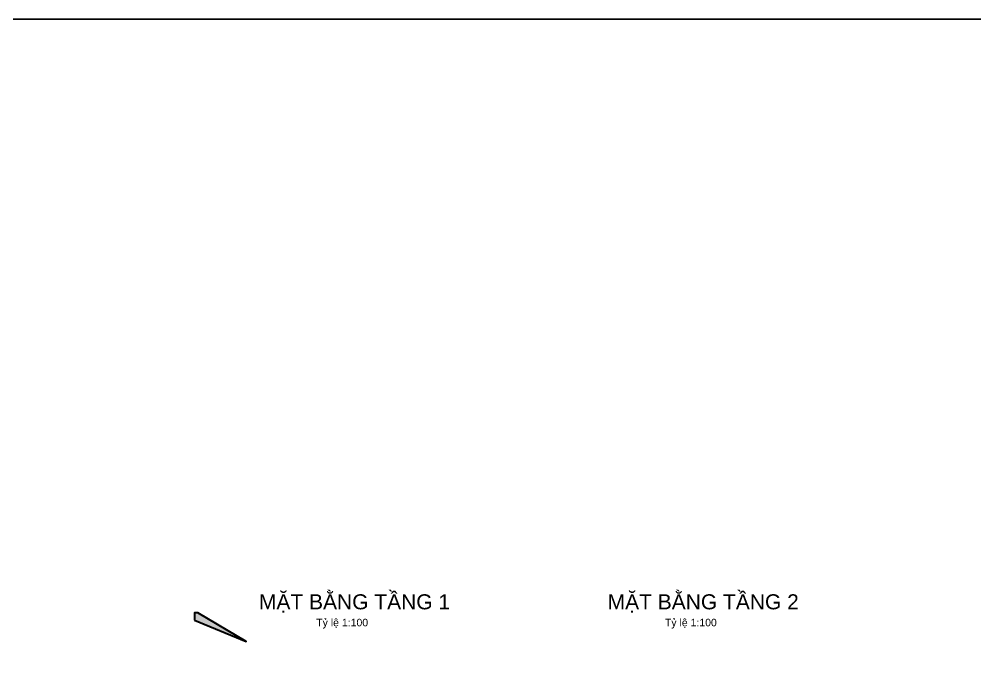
# Model space of a CAD drawing. Header units: millimetres. Extents: x -127141 to 682685, y -1234500 to 49778.
# Drawn here: x 210174 to 277006, y 5406 to 49778 of the extents above; entities that cross this region are included whole.
import ezdxf
from ezdxf.enums import TextEntityAlignment as Align

# ---------------------------------------------------------------- set-up
doc = ezdxf.new("R2010")
doc.units = ezdxf.units.MM
doc.header["$MEASUREMENT"] = 0
doc.layers.add('A-COT VACH', color=2, linetype='Continuous', lineweight=35)
doc.layers.add('A-KY HIEU', color=34, linetype='Continuous', lineweight=20)
doc.styles.add('A1-arial', font='arial.ttf', dxfattribs={"width": 0.8})

# ---------------------------------------------------------------- blocks, each defined once
blk = doc.blocks.new('Drawing Title - Metric')
at = {"style": 'A1-arial', "flags": 8}
blk.add_attdef('VIEWNAME', text='', height=4, dxfattribs=at).set_placement((25.62, -12.99), align=Align.BOTTOM_LEFT)
blk.add_attdef('VPSCALE', text='', height=2, dxfattribs=at).set_placement((54.7, -14.31), align=Align.TOP_RIGHT)

msp = doc.modelspace()

# ---------------------------------------------------------------- hatches: boundary and pattern name
at = {"layer": 'A-COT VACH'}
h = msp.add_hatch(color=251, dxfattribs=at)
h.dxf.hatch_style = 1
h.paths.add_polyline_path([(222446.3, 7768.3), (226045, 6262), (222666.3, 8268.3), (222446.3, 8268.3)])

# ---------------------------------------------------------------- linework, layer by layer
msp.add_lwpolyline([(222446.3, 7768.3), (226045, 6262), (222666.3, 8268.3), (222446.3, 8268.3)], close=True, dxfattribs=at)
at = {"layer": 'Defpoints', "color": 2}
msp.add_lwpolyline([(-127141.3, 49777.6), (682684.8, 49777.6), (682684.8, -944114.4), (-127141.3, -944114.4)], close=True, dxfattribs=at)

# ---------------------------------------------------------------- block references
at = {"layer": 'A-KY HIEU', "xscale": 262.5, "yscale": 262.5, "zscale": 262.5}
for p, values in [((220219.7, 11616.4, 0), {'VPSCALE': 'Tỷ lệ 1:100', 'VIEWNAME': 'MẶT BẰNG TẦNG 1'}), ((244601.9, 11616.4, 0), {'VPSCALE': 'Tỷ lệ 1:100', 'VIEWNAME': 'MẶT BẰNG TẦNG 2'})]:
    msp.add_blockref('Drawing Title - Metric', p, dxfattribs=at).add_auto_attribs(values)

doc.saveas('drawing.dxf')
